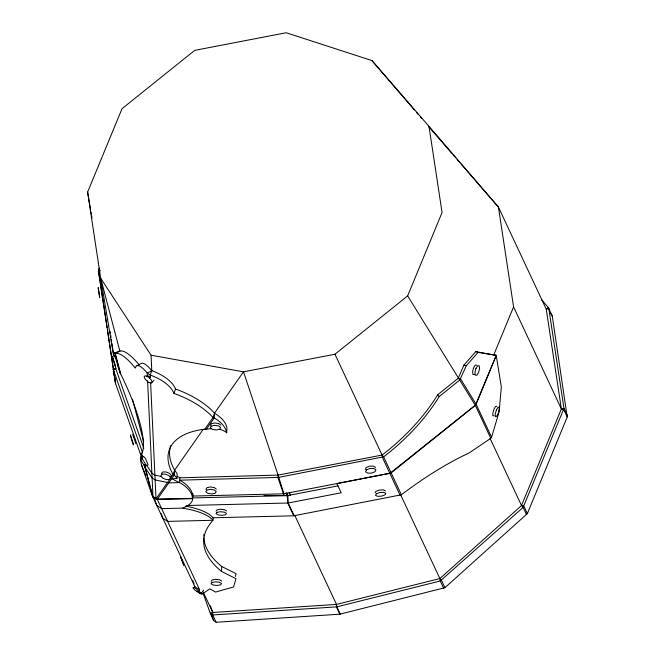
<?xml version="1.0" encoding="UTF-8"?>
<svg xmlns="http://www.w3.org/2000/svg" width="655" height="655" viewBox="0 0 655 655"><rect width="100%" height="100%" fill="white"/><g stroke="black" fill="none" stroke-linecap="round" stroke-linejoin="round"><path stroke-width="0.98" d="M185.684 506.151A49.641 17.022 2 0 1 213.096 517.786L213.006 520.275A214.881 73.671 2 0 0 221.529 571.447L235.964 578.684L233.573 586.962L215.569 592.087L209.903 588.829L201.756 594.298L196.967 591.154M210.37 605.728L212.785 612.474L212.695 614.963L216.109 622.25L339.814 614.193L444.909 587.707L527.357 513.61L567.222 416.998L552.247 315.931L550.372 313.237M221.529 571.447L221.709 566.469A214.881 73.671 2 0 1 203.901 537.935M286.734 492.847L288.012 495.581L287.75 503.048L293.727 515.804L401.384 494.779A177.415 65.115 -40.9 0 1 469.258 452.859L490.775 438.326L491.586 437.253L499.085 411.93L501.337 387.064L496.228 355.37L475.726 351.645L463.887 365.122L458.222 378.271L437.638 394.793A113.511 52.154 -41.6 0 1 382.061 455.069L278.088 475.088L179.855 477.806L177.128 476.275M294.676 515.158L336.49 604.418L336.4 606.907L339.814 614.193M170.799 445.564A92.813 44.867 19.3 0 0 174.623 470.151L174.361 474.916L157.274 499.307L199.636 589.77L198.858 590.81M154.547 499.012L156.84 505.496L161.629 508.64L182.557 508.124A44.401 15.221 2 0 0 192.603 498.66L192.513 498.439A56.076 24.571 3.2 0 0 181.402 483.587L171.7 478.715L176.932 478.592L177.194 473.827L174.623 470.151L202.952 429.713M179.855 477.806L179.585 482.563L168.793 482.858M113.716 356.402L100.69 278.219L87.614 192.079L122.035 108.681L194.715 50.361L286.186 32.75L371.942 60.571L428.992 126.366L442.068 212.507L407.647 295.904L334.967 354.224L243.496 371.835L214.529 413.182L214.267 417.939L206.161 429.516L204.892 429.14A92.813 44.867 19.3 0 0 173.092 474.539L156.005 498.93L152.566 496.384L141.488 464.993A56.076 3.529 72 0 1 141.202 457.231L141.955 458.148M219.409 429.287A13.256 5.813 3.2 0 1 226.655 432.799L226.917 428.042A58.655 25.701 3.2 0 0 214.529 413.182A59.875 28.943 19.3 0 0 175.499 389.037A30.793 14.885 19.3 0 0 151.788 370.697A30.793 7.598 62 0 0 141.488 363.288L136.952 365.695M139.278 364.958A59.875 14.778 62 0 0 119.849 351.113L100.69 278.219L151.068 355.215L243.496 371.835L278.088 475.088L277.957 477.462L283.435 493.821L283.893 493.78L389.848 473.385L475.276 405.257L407.647 295.904M99.192 268.116A113.511 19.748 -70.4 0 1 98.446 269.885L115.526 383.412L141.644 457.477M100.551 282.346L100.42 283.721L98.283 271.162L100.027 270.892M100.837 287.43L102.319 297.067M235.341 576.466L236.144 573.706L221.709 566.469M151.068 355.215L151.788 370.697L150.257 375.078L150.355 377.345L149.545 378.254M226.655 432.799A58.655 25.701 3.2 0 0 214.267 417.939L212.998 417.562A59.875 28.943 19.3 0 0 173.968 393.426L175.499 389.037M174.623 470.151L173.092 474.539L174.361 474.916L176.932 478.592M214.529 413.182L212.998 417.562L204.892 429.14M428.992 126.366L498.439 207.103L513.577 306.884L493.854 354.674L496.285 355.469L476.144 404.282L491.586 437.253M203.058 593.168L210.296 613.391L212.785 612.474L336.49 604.418L439.882 578.553L521.511 505.529L561.376 408.925L546.237 309.144L498.439 207.103L461.055 163.996M336.866 483.578L391.141 472.91L475.333 405.355L496.228 355.37L478.101 352.333L466.262 365.809L459.785 380.031L439.202 396.553A113.511 52.154 -41.6 0 1 383.625 456.83L278.408 477.421L179.716 480.18L181.533 481.204A56.076 24.571 3.2 0 1 192.652 496.056L283.435 493.821M365.285 469.455L366.145 467.539L369.526 466.163L373.44 466.131L375.602 467.465M210.402 425.398L211.344 423.719L214.783 422.95L218.704 423.539L220.809 425.144M205.94 489.4L206.874 487.713L210.312 486.943L214.234 487.533L216.346 489.138M375.127 492.879L376.035 491.299L379.45 490.063L383.363 489.891L385.484 490.89M161.556 473.655L162.628 472.009L165.961 471.919L169.612 473.434L171.43 475.661L170.365 477.307M216.109 511.178L217.042 509.852L220.489 509.222L224.436 509.672L226.573 510.916M211.188 581.288L212.122 579.962L215.569 579.339L219.523 579.781L221.652 581.026M194.06 587.666L194.846 586.626L152.566 496.384L144.166 464.452M201.298 593.373L196.254 588.804L193.544 587.404L192.922 587.887L194.748 589.975L200.676 593.864L203.648 590.261M146.54 376.281L147.35 375.372L147.244 373.104A30.793 7.598 62 0 0 135.339 368.102A59.875 14.778 62 0 0 115.305 353.528L114.813 352.742L119.849 351.113L115.305 353.528L120.667 373.931A92.813 22.909 62 0 1 141.701 453.956L142.708 457.788M152.23 382.176L150.945 379.532L148.022 376.862L145.173 375.749L144.067 376.83L145.345 379.482L148.267 382.143L151.117 383.265L154.056 380.129M142.708 456.838L143.568 456.363L145.492 458.5L148.071 464.813L147.219 465.296M183.883 565.789L180.493 556.594L182.982 563.046M151.788 370.697L147.244 373.104L150.257 375.078A30.793 14.885 19.3 0 1 173.968 393.426M115.296 365.646L115.763 368.675L113.241 369.494L115.632 383.822M117.605 364.786L114.846 355.46L115.305 358.277M135.732 443.599L132.973 434.265L133.432 437.09M264.022 495.598L288.012 495.581L290.484 495.024L289.207 492.29M216.109 622.25L213.71 620.678L210.296 613.391L212.695 614.963L336.858 606.858L440.25 580.993L523.124 507.396L563.971 408.425L548.825 308.644L546.237 309.144L548.292 307.49L541.62 299.793M513.577 306.884L561.376 408.925L563.971 408.425L567.386 415.712M285.817 492.945L287.095 495.679L338.086 485.863M143.838 448.29L115.763 368.675L113.135 369.076L142.332 451.983M496.777 406.337L495.598 406.436L493.968 409.244L492.838 413.117L492.871 415.786L494.05 415.696M192.046 497.939L288.012 495.581M156.005 498.93L192.513 498.439L192.783 493.682L192.603 498.66L157.364 499.528L156.005 498.93L150.617 382.831M186.732 505.529L288.208 502.999L341.181 492.797L336.916 483.685M213.096 517.786L293.727 515.804M476.84 365.089L475.325 365.081L473.565 367.823L472.583 371.729L472.959 374.488L474.474 374.504M161.695 476.562L154.907 475.178L151.903 473.205L146.278 464.845M167.524 482.481L155.129 479.959L152.124 477.986L145.385 467.965M475.726 351.645L478.101 352.333M463.887 365.122L466.262 365.809M458.222 378.271L460.596 378.958L476.144 404.282M561.376 408.925L563.808 409.711L567.222 416.998M490.022 438.301L521.511 505.529L523.943 506.315L527.357 513.61M98.446 269.885L100.084 270.466M147.35 375.372L150.355 377.345M194.846 586.626L199.636 589.77M157.274 499.307L152.509 496.179L153 496.957L147.604 380.866M153.368 496.908L157.364 499.528M437.638 394.793L439.202 396.553M334.967 354.224L382.061 455.069L383.625 456.83L401.384 494.779M451.713 153.221L428.37 126.259M453.047 154.76L455.716 157.839M457.051 159.378L459.72 162.456M521.511 505.529L523.124 507.396L526.538 514.683M400.623 494.738L439.882 578.553L441.495 580.412L444.909 587.707M371.942 60.571L414.427 110.024M416.416 112.349L418.406 114.666M420.404 116.983L421.73 118.53M117.286 364.688A13.256 0.835 72 0 1 120.176 373.154L120.667 373.931M141.988 457.108L141.202 453.178L141.701 453.956M475.276 405.257L490.775 438.326M552.247 315.931L548.292 307.49L548.825 308.644M400.139 495.36L382.389 457.403L382.061 455.069M443.664 588.28L440.25 580.993L439.882 578.553M294.185 515.755L288.208 502.999L287.095 495.679M340.273 614.144L336.858 606.858L336.49 604.418M283.509 493.845L284.368 495.671M203.238 592.095L212.785 612.474M141.161 458.762L140.432 457.002L141.218 459.81M192.652 580.224L194.093 583.867M210.951 612.974L213.71 620.678M143.871 464.313L144.886 467.187M161.122 513.471L162.817 518.252L167.606 521.396L213.006 520.275A49.641 17.022 2 0 0 182.557 508.124M283.893 493.78L278.088 475.088M141.488 464.993L141.554 465.189A44.401 1.531 69.7 0 1 144.485 472.181M132.474 399.182L143.642 441.667M144.665 465.23L153 496.957M120.176 373.154L114.813 352.742A58.655 3.684 72 0 0 114.06 355.518M141.202 453.178L142.463 457.968M87.614 192.079L90.644 210.026M90.98 212.015L91.323 214.013M91.659 216.003L91.995 218M98.93 272.758L99.249 274.682M115.215 365.424L115.763 368.675M110.089 331.324L110.4 333.346M110.703 335.36L111.014 337.382M111.317 339.405L111.62 341.419M111.931 343.441L113.618 354.543M100.387 283.631L101.026 287.717M102.352 296.6L107.076 327.631M107.355 329.531L115.526 383.412M118.981 351.547A58.655 3.684 72 0 1 119.849 351.113M203.861 536.077A214.881 73.671 2 0 1 203.967 534.218M144.788 472.935A44.401 1.531 69.7 0 1 145.737 475.293M206.161 429.516A13.256 5.813 3.2 0 1 211.671 428.632M98.225 287.758L99.699 297.468L98.225 287.758M475.931 368.519L474.957 372.417L475.333 375.184L476.848 375.192L478.608 372.441L479.591 368.544L479.214 365.777L477.7 365.768L475.931 368.519M496.4 410.03L495.27 413.903L495.303 416.58L496.474 416.482L498.103 413.673L499.233 409.801L499.2 407.123L498.029 407.222L496.4 410.03M366.473 469.872L365.613 471.788L367.774 473.123L371.688 473.09L375.061 471.715L375.921 469.799L373.768 468.464L369.846 468.497L366.473 469.872M211.213 426.102L210.271 427.781L212.376 429.385L216.297 429.975L219.736 429.205L220.678 427.527L218.565 425.922L214.644 425.332L211.213 426.102M206.743 490.096L205.801 491.774L207.913 493.379L211.835 493.968L215.266 493.199L216.207 491.52L214.103 489.915L210.181 489.326L206.743 490.096M376.412 493.739L375.495 495.319L377.616 496.318L381.529 496.146L384.944 494.91L385.86 493.33L383.74 492.331L379.826 492.503L376.412 493.739M161.859 474.204L160.794 475.841L162.612 478.076L166.264 479.591L169.596 479.501L170.668 477.855L168.843 475.62L165.199 474.105L161.859 474.204M216.952 512.341L216.019 513.667L218.156 514.92L222.11 515.362L225.557 514.732L226.483 513.405L224.346 512.161L220.399 511.719L216.952 512.341M212.032 582.451L211.106 583.777L213.243 585.03L217.19 585.472L220.637 584.85L221.57 583.523L219.433 582.27L215.479 581.828L212.032 582.451M141.3 457.567L140.44 458.042L141.161 460.858L144.951 466.499L145.803 466.024L145.091 463.208L141.3 457.567M112.324 356.271C114.068 365.064 118.26 373.047 112.324 356.271M130.46 435.084C132.204 443.877 136.396 451.852 130.46 435.084"/></g></svg>
